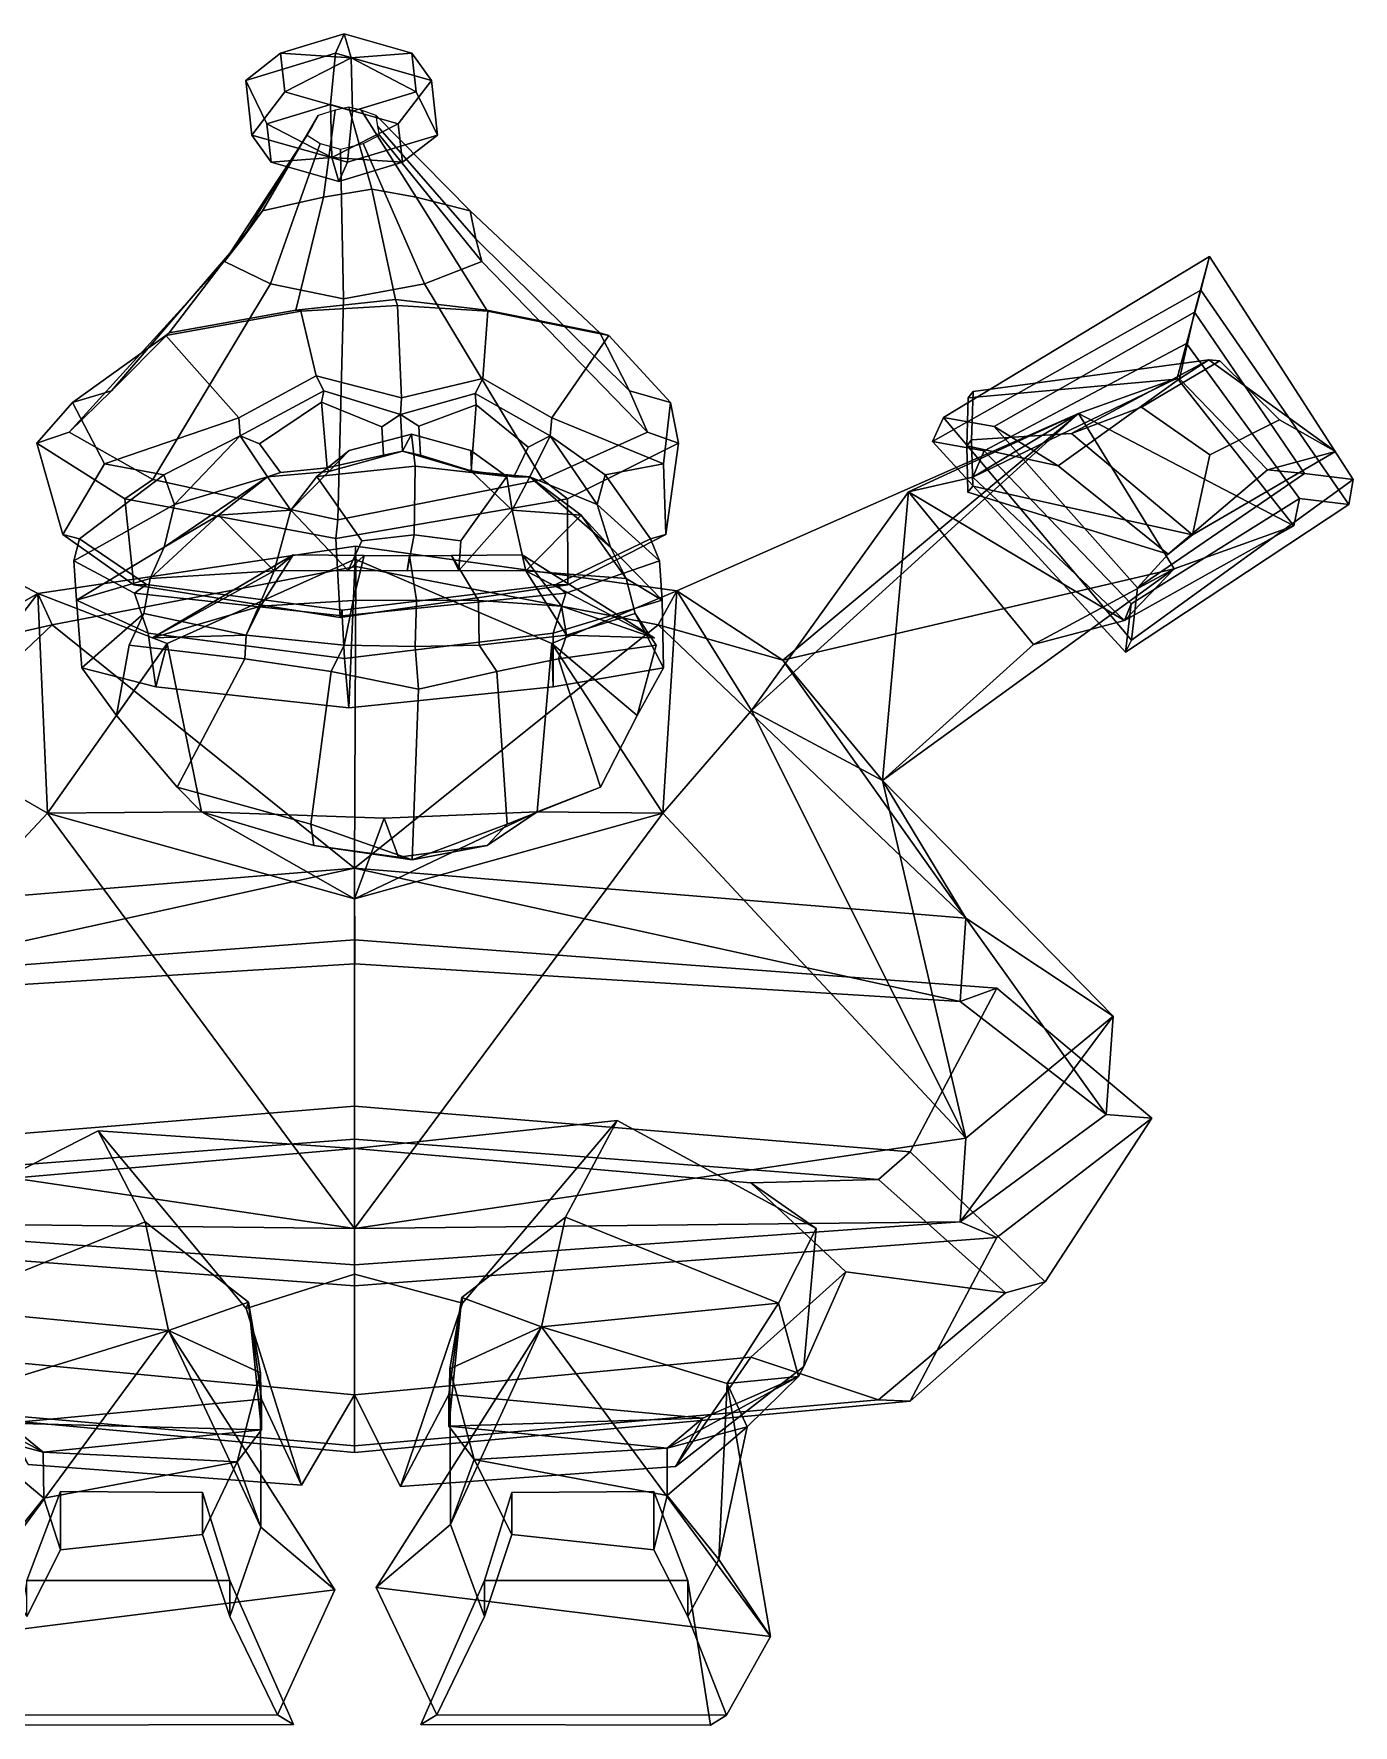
# Model space of a CAD drawing. Extents: x -231 to 229, y -153 to 240.
# Drawn here: x -77 to 229.3, y -153 to 239.6 of the extents above; entities that cross this region are included whole.
import ezdxf

# ---------------------------------------------------------------- set-up
doc = ezdxf.new("R2010")
doc.units = 0

msp = doc.modelspace()

# ---------------------------------------------------------------- linework, layer by layer
for p in [(-49.428524, 99.406799, 116.808311), (67.022888, 99.406799, 103.231438)]:
    msp.add_point(p)
for points in [[(-19.688412, 235.155823, 2.772549), (-4.944161, 239.636444, -3.232536), (-6.930615, 235.153259, -20.27075), (-27.78216, 228.816711, -11.778315)], [(-3.304512, 234.069702, 10.831074), (-4.944161, 239.636444, -3.232536), (-19.688412, 235.155823, 2.772549)], [(10.786133, 235.155823, -0.780426), (15.315344, 228.816711, -16.802982), (-6.930615, 235.153259, -20.27075), (-4.944161, 239.636444, -3.232536)], [(-3.304512, 234.069702, 10.831074), (10.786133, 235.155823, -0.780426), (-4.944161, 239.636444, -3.232536)], [(-26.387739, 216.143616, 0.18192), (-18.70241, 226.194611, 11.229679), (-19.688412, 235.155823, 2.772549), (-27.78216, 228.816711, -11.778315)], [(-22.844484, 218.765717, -24.297741), (-27.78216, 228.816711, -11.778315), (-6.930615, 235.153259, -20.27075), (-8.100235, 223.246338, -30.302826)], [(-18.70241, 226.194611, 11.229679), (-3.304512, 234.069702, 10.831074), (-19.688412, 235.155823, 2.772549)], [(-2.972156, 221.713989, 13.681759), (-3.304512, 234.069702, 10.831074), (-18.70241, 226.194611, 11.229679)], [(7.630057, 218.765717, -27.850716), (-8.100235, 223.246338, -30.302826), (-6.930615, 235.153259, -20.27075), (15.315344, 228.816711, -16.802982)], [(11.772134, 226.19458, 7.676704), (10.786133, 235.155823, -0.780426), (-3.304512, 234.069702, 10.831074)], [(-2.972156, 221.713989, 13.681759), (11.772134, 226.19458, 7.676704), (-3.304512, 234.069702, 10.831074)], [(16.709764, 216.143616, -4.842748), (15.315344, 228.816711, -16.802982), (10.786133, 235.155823, -0.780426), (11.772134, 226.19458, 7.676704)], [(-26.387739, 216.143616, 0.18192), (-27.78216, 228.816711, -11.778315), (-22.844484, 218.765717, -24.297741), (-21.858484, 209.804504, -15.840611)], [(16.709764, 216.143616, -4.842748), (8.616058, 209.804504, -19.393585), (7.630057, 218.765717, -27.850716), (15.315344, 228.816711, -16.802982)], [(-4.141778, 209.807129, 3.649667), (-2.972156, 221.713989, 13.681759), (-18.70241, 226.194611, 11.229679), (-26.387739, 216.143616, 0.18192)], [(-4.141778, 209.807129, 3.649667), (16.709764, 216.143616, -4.842748), (11.772134, 226.19458, 7.676704), (-2.972156, 221.713989, 13.681759)], [(-10.988191, 220.665131, 3.777732), (-12.315182, 218.157471, -0.303452), (-28.596327, 192.021057, 29.399946), (-23.912132, 198.547668, 43.503334)], [(-7.011425, 221.882629, 5.370686), (-10.988191, 220.665131, 3.777732), (-23.912132, 198.547668, 43.503334), (-9.736134, 201.716461, 48.963135)], [(-7.767886, 210.890625, -27.452112), (-22.844484, 218.765717, -24.297741), (-8.100235, 223.246338, -30.302826)], [(-3.855428, 222.59317, 6.202964), (-7.011425, 221.882629, 5.370686), (-9.736134, 201.716461, 48.963135), (1.519681, 203.565735, 51.80172)], [(-7.767886, 210.890625, -27.452112), (-8.100235, 223.246338, -30.302826), (7.630057, 218.765717, -27.850716)], [(-3.855428, 222.59317, 6.202964), (1.519681, 203.565735, 51.80172), (11.820588, 201.716461, 46.449875), (-0.975543, 221.882629, 4.666973)], [(-0.975543, 221.882629, 4.666973), (11.820588, 201.716461, 46.449875), (24.360346, 198.547668, 37.875324), (2.528103, 220.665131, 2.201891)], [(2.528103, 220.665131, 2.201891), (24.360346, 198.547668, 37.875324), (25.674423, 192.021027, 23.072613), (2.880628, 218.157471, -2.075105)], [(-12.315182, 218.157471, -0.303452), (-13.477027, 216.134705, -3.584849), (-32.701355, 186.756348, 18.061628), (-28.596327, 192.021057, 29.399946)], [(-13.477027, 216.134705, -3.584849), (-10.501193, 214.157349, -7.27184), (-22.029968, 181.610016, 5.26616), (-32.701355, 186.756348, 18.061628)], [(-4.141778, 209.807129, 3.649667), (-26.387739, 216.143616, 0.18192), (-21.858484, 209.804504, -15.840611), (-6.128229, 205.323914, -13.388531)], [(-21.858484, 209.804504, -15.840611), (-22.844484, 218.765717, -24.297741), (-7.767886, 210.890625, -27.452112)], [(8.616058, 209.804504, -19.393585), (-7.767886, 210.890625, -27.452112), (7.630057, 218.765717, -27.850716)], [(-4.141778, 209.807129, 3.649667), (-6.128229, 205.323914, -13.388531), (8.616058, 209.804504, -19.393585), (16.709764, 216.143616, -4.842748)], [(3.256429, 216.134705, -5.535774), (27.060986, 186.756348, 11.094038), (13.732213, 181.609985, 1.096709), (-0.487783, 214.157349, -8.439286)], [(2.880628, 218.157471, -2.075105), (25.674423, 192.021027, 23.072613), (27.060986, 186.756348, 11.094038), (3.256429, 216.134705, -5.535774)], [(-10.501193, 214.157349, -7.27184), (-5.753314, 212.825256, -10.075562), (-5.044002, 178.142975, -4.496224), (-22.029968, 181.610016, 5.26616)], [(-0.487783, 214.157349, -8.439286), (13.732213, 181.609985, 1.096709), (-5.044002, 178.142975, -4.496224), (-5.753314, 212.825256, -10.075562)], [(-6.128229, 205.323914, -13.388531), (-21.858484, 209.804504, -15.840611), (-7.767886, 210.890625, -27.452112)], [(-6.128229, 205.323914, -13.388531), (-7.767886, 210.890625, -27.452112), (8.616058, 209.804504, -19.393585)], [(-45.529133, 170.256958, 82.592957), (-16.114471, 175.455322, 92.897194), (-9.736134, 201.716461, 48.963135), (-23.912132, 198.547668, 43.503334)], [(6.966882, 177.983643, 98.250854), (1.519681, 203.565735, 51.80172), (-9.736134, 201.716461, 48.963135), (-16.114471, 175.455322, 92.897194)], [(6.966882, 177.983643, 98.250854), (28.197557, 175.455322, 87.730927), (11.820588, 201.716461, 46.449875), (1.519681, 203.565735, 51.80172)], [(54.452808, 170.256958, 70.936226), (24.360346, 198.547668, 37.875324), (11.820588, 201.716461, 46.449875), (28.197557, 175.455322, 87.730927)], [(-58.952881, 156.722595, 55.455677), (-45.529133, 170.256958, 82.592957), (-23.912132, 198.547668, 43.503334), (-28.596327, 192.021057, 29.399946)], [(61.273598, 156.722595, 41.438675), (25.674423, 192.021027, 23.072613), (24.360346, 198.547668, 37.875324), (54.452808, 170.256958, 70.936226)], [(-68.785095, 147.150604, 32.154694), (-58.952881, 156.722595, 55.455677), (-28.596327, 192.021057, 29.399946), (-32.701355, 186.756348, 18.061628)], [(65.481712, 147.150604, 16.500753), (27.060986, 186.756348, 11.094038), (25.674423, 192.021027, 23.072613), (61.273598, 156.722595, 41.438675)], [(-49.32605, 136.144104, 8.389333), (-68.785095, 147.150604, 32.154694), (-32.701355, 186.756348, 18.061628), (-22.029968, 181.610016, 5.26616)], [(41.077362, 136.144104, -2.150649), (13.732213, 181.609985, 1.096709), (27.060986, 186.756348, 11.094038), (65.481712, 147.150604, 16.500753)], [(131.637634, 144.975433, 131.222046), (134.192673, 150.548828, 163.774612), (195.9142, 187.953796, 152.96553), (193.958435, 180.093384, 121.599098)], [(134.192673, 150.548828, 163.774612), (145.94693, 148.480927, 163.524338), (192.43959, 175.034119, 155.475479), (195.9142, 187.953796, 152.96553)], [(229.279144, 136.173279, 161.326508), (195.9142, 187.953796, 152.96553), (192.43959, 175.034119, 155.475479), (217.982132, 137.590332, 161.669708)], [(229.279144, 136.173279, 161.326508), (228.277679, 130.36499, 128.733932), (193.958435, 180.093384, 121.599098), (195.9142, 187.953796, 152.96553)], [(-6.407316, 126.839111, -16.462158), (-49.32605, 136.144104, 8.389333), (-22.029968, 181.610016, 5.26616), (-5.044002, 178.142975, -4.496224)], [(-6.407316, 126.839111, -16.462158), (-5.044002, 178.142975, -4.496224), (13.732213, 181.609985, 1.096709), (41.077362, 136.144104, -2.150649)], [(7.489831, 176.528625, 102.736282), (6.966882, 177.983643, 98.250854), (-16.114471, 175.455322, 92.897194), (-15.014868, 175.22876, 98.545425)], [(7.489831, 176.528625, 102.736282), (28.426821, 175.22876, 93.480629), (28.197557, 175.455322, 87.730927), (6.966882, 177.983643, 98.250854)], [(131.637634, 144.975433, 131.222046), (193.958435, 180.093384, 121.599098), (190.561981, 167.774384, 123.996765), (143.592575, 142.832336, 130.974686)], [(228.277679, 130.36499, 128.733932), (216.804718, 131.763824, 129.089752), (190.561981, 167.774384, 123.996765), (193.958435, 180.093384, 121.599098)], [(-15.014868, 175.22876, 98.545425), (-16.114471, 175.455322, 92.897194), (-45.529133, 170.256958, 82.592957), (-46.283489, 169.617523, 88.215752)], [(-11.389532, 160.223572, 106.699211), (-15.014868, 175.22876, 98.545425), (-46.283489, 169.617523, 88.215752), (-29.335714, 150.505249, 98.204918)], [(8.402142, 155.138794, 110.561356), (7.489831, 176.528625, 102.736282), (-15.014868, 175.22876, 98.545425), (-11.389532, 160.223572, 106.699211)], [(8.402142, 155.138794, 110.561356), (27.252686, 159.62912, 102.421394), (28.426821, 175.22876, 93.480629), (7.489831, 176.528625, 102.736282)], [(27.252686, 159.62912, 102.421394), (43.26162, 150.505249, 89.740929), (56.480457, 169.617523, 76.234673), (28.426821, 175.22876, 93.480629)], [(28.426821, 175.22876, 93.480629), (56.480457, 169.617523, 76.234673), (54.452808, 170.256958, 70.936226), (28.197557, 175.455322, 87.730927)], [(160.770432, 139.307678, 154.09375), (189.000107, 159.501404, 147.982651), (192.43959, 175.034119, 155.475479), (145.94693, 148.480927, 163.524338)], [(209.405746, 138.390137, 149.860077), (217.982132, 137.590332, 161.669708), (192.43959, 175.034119, 155.475479), (189.000107, 159.501404, 147.982651)], [(-46.283489, 169.617523, 88.215752), (-45.529133, 170.256958, 82.592957), (-58.952881, 156.722595, 55.455677), (-67.980171, 154.048035, 58.806473)], [(-29.335714, 150.505249, 98.204918), (-46.283489, 169.617523, 88.215752), (-67.980171, 154.048035, 58.806473), (-60.587307, 139.788635, 82.822227)], [(43.26162, 150.505249, 89.740929), (69.159851, 139.788635, 67.695221), (70.829613, 154.048035, 42.622875), (56.480457, 169.617523, 76.234673)], [(56.480457, 169.617523, 76.234673), (70.829613, 154.048035, 42.622875), (61.273598, 156.722595, 41.438675), (54.452808, 170.256958, 70.936226)], [(188.464142, 159.662903, 88.82505), (141.024933, 136.672028, 95.476593), (143.592575, 142.832336, 130.974686), (190.561981, 167.774384, 123.996765)], [(216.804718, 131.763824, 129.089752), (215.520645, 125.409454, 93.558617), (188.464142, 159.662903, 88.82505), (190.561981, 167.774384, 123.996765)], [(-102.428902, 75.208588, 37.704338), (-76.046112, 109.678955, -15.342808), (-175.346283, 162.483856, 13.810608)], [(-99.350685, 96.368011, -45.021172), (-175.346283, 162.483856, 13.810608), (-76.046112, 109.678955, -15.342808)], [(141.110535, 156.562134, 201.915283), (195.790054, 163.92218, 180.316528), (189.000107, 159.501404, 147.982651), (139.929932, 155.149414, 189.106216)], [(140.67662, 145.401123, 204.044373), (163.868317, 146.859131, 201.353485), (195.790054, 163.92218, 180.316528), (141.110535, 156.562134, 201.915283)], [(180.150162, 152.932587, 253.305206), (198.318558, 163.725403, 249.340851), (195.790054, 163.92218, 180.316528), (163.868317, 146.859131, 201.353485)], [(196.003586, 141.899536, 254.366165), (212.218506, 150.036682, 239.595825), (198.318558, 163.725403, 249.340851), (180.150162, 152.932587, 253.305206)], [(225.210236, 142.647339, 181.456528), (209.405746, 138.390137, 149.860077), (189.000107, 159.501404, 147.982651), (195.790054, 163.92218, 180.316528)], [(212.218506, 150.036682, 239.595825), (225.210236, 142.647339, 181.456528), (195.790054, 163.92218, 180.316528), (198.318558, 163.725403, 249.340851)], [(-11.389532, 160.223572, 106.699211), (-29.335714, 150.505249, 98.204918), (-29.088182, 146.292542, 97.478806), (-9.667178, 156.752869, 106.202492)], [(8.402142, 155.138794, 110.561356), (-11.389532, 160.223572, 106.699211), (-9.667178, 156.752869, 106.202492), (8.147207, 151.233704, 108.374741)], [(8.402142, 155.138794, 110.561356), (8.147207, 151.233704, 108.374741), (25.459324, 156.149963, 102.30909), (27.252686, 159.62912, 102.421394)], [(27.252686, 159.62912, 102.421394), (25.459324, 156.149963, 102.30909), (42.85368, 146.292542, 89.091225), (43.26162, 150.505249, 89.740929)], [(139.618271, 143.984009, 191.206085), (139.929932, 155.149414, 189.106216), (189.000107, 159.501404, 147.982651), (160.770432, 139.307678, 154.09375)], [(141.024933, 136.672028, 95.476593), (188.464142, 159.662903, 88.82505), (165.518784, 151.470825, 41.824024)], [(215.520645, 125.409454, 93.558617), (165.518784, 151.470825, 41.824024), (188.464142, 159.662903, 88.82505)], [(-67.980171, 154.048035, 58.806473), (-58.952881, 156.722595, 55.455677), (-68.785095, 147.150604, 32.154694), (-76.243217, 144.606506, 31.98591)], [(-60.587307, 139.788635, 82.822227), (-67.980171, 154.048035, 58.806473), (-76.243217, 144.606506, 31.98591), (-70.252144, 123.434113, 44.442871)], [(-10.21076, 154.107422, 104.059715), (-9.667178, 156.752869, 106.202492), (-29.088182, 146.292542, 97.478806), (-24.563042, 144.454163, 97.153839)], [(-8.888099, 138.87027, 106.650078), (-10.21076, 154.107422, 104.059715), (-24.563042, 144.454163, 97.153839), (-19.724131, 137.815826, 102.184685)], [(-10.21076, 154.107422, 104.059715), (3.826003, 148.39444, 106.20797), (8.147207, 151.233704, 108.374741), (-9.667178, 156.752869, 106.202492)], [(3.826003, 148.39444, 106.20797), (-10.21076, 154.107422, 104.059715), (-8.888099, 138.87027, 106.650078), (4.184937, 141.853546, 109.286621)], [(25.744234, 153.517212, 99.818916), (25.459324, 156.149963, 102.30909), (8.147207, 151.233704, 108.374741), (12.380493, 148.545959, 105.376564)], [(12.380493, 148.545959, 105.376564), (12.774835, 141.78302, 108.758904), (24.52968, 138.194214, 102.221306), (25.744234, 153.517212, 99.818916)], [(24.52968, 138.194214, 102.221306), (34.427055, 136.774231, 94.033043), (37.794094, 143.680969, 87.149643), (25.744234, 153.517212, 99.818916)], [(25.744234, 153.517212, 99.818916), (37.794094, 143.680969, 87.149643), (42.85368, 146.292542, 89.091225), (25.459324, 156.149963, 102.30909)], [(70.829613, 154.048035, 42.622875), (72.700981, 144.606506, 14.620758), (65.481712, 147.150604, 16.500753), (61.273598, 156.722595, 41.438675)], [(69.159851, 139.788635, 67.695221), (69.736305, 123.434113, 28.121851), (72.700981, 144.606506, 14.620758), (70.829613, 154.048035, 42.622875)], [(140.67662, 145.401123, 204.044373), (141.110535, 156.562134, 201.915283), (139.929932, 155.149414, 189.106216), (139.618271, 143.984009, 191.206085)], [(-46.809757, 137.235413, 82.575195), (-29.088182, 146.292542, 97.478806), (-29.335714, 150.505249, 98.204918), (-60.587307, 139.788635, 82.822227)], [(4.184937, 141.853546, 109.286621), (8.604127, 142.772339, 112.293831), (8.147207, 151.233704, 108.374741), (3.826003, 148.39444, 106.20797)], [(12.774835, 141.78302, 108.758904), (12.380493, 148.545959, 105.376564), (8.147207, 151.233704, 108.374741), (8.604127, 142.772339, 112.293831)], [(55.694992, 137.235413, 70.624344), (69.159851, 139.788635, 67.695221), (43.26162, 150.505249, 89.740929), (42.85368, 146.292542, 89.091225)], [(89.591263, 82.545288, 37.594078), (165.518784, 151.470825, 41.824024), (72.323814, 110.330841, -17.879206)], [(96.921608, 94.187134, -42.939022), (72.323814, 110.330841, -17.879206), (165.518784, 151.470825, 41.824024)], [(89.591263, 82.545288, 37.594078), (126.077805, 133.27655, 70.847404), (165.518784, 151.470825, 41.824024)], [(96.921608, 94.187134, -42.939022), (165.518784, 151.470825, 41.824024), (187.702179, 115.466522, 33.540203)], [(141.024933, 136.672028, 95.476593), (165.518784, 151.470825, 41.824024), (126.077805, 133.27655, 70.847404)], [(176.458267, 96.047241, 137.656601), (177.802628, 98.848465, 171.686005), (134.192673, 150.548828, 163.774612), (131.637634, 144.975433, 131.222046)], [(177.802628, 98.848465, 171.686005), (179.243408, 111.042328, 169.414459), (145.94693, 148.480927, 163.524338), (134.192673, 150.548828, 163.774612)], [(196.003586, 141.899536, 254.366165), (180.150162, 152.932587, 253.305206), (163.868317, 146.859131, 201.353485), (191.982422, 123.285126, 188.063004)], [(215.520645, 125.409454, 93.558617), (187.702179, 115.466522, 33.540203), (165.518784, 151.470825, 41.824024)], [(196.003586, 141.899536, 254.366165), (191.982422, 123.285126, 188.063004), (225.210236, 142.647339, 181.456528), (212.218506, 150.036682, 239.595825)], [(-76.243217, 144.606506, 31.98591), (-68.785095, 147.150604, 32.154694), (-49.32605, 136.144104, 8.389333), (-55.851524, 131.683868, 6.235796)], [(-44.294559, 130.346619, 84.94574), (-29.088182, 146.292542, 97.478806), (-46.809757, 137.235413, 82.575195)], [(-22.725378, 136.781586, 104.062431), (-29.088182, 146.292542, 97.478806), (-44.294559, 130.346619, 84.94574)], [(-19.724131, 137.815826, 102.184685), (-24.563042, 144.454163, 97.153839), (-29.088182, 146.292542, 97.478806), (-22.725378, 136.781586, 104.062431)], [(11.563348, 139.261292, 135.160522), (10.720805, 146.69281, 127.933876), (-3.753839, 142.907684, 126.653503), (-11.289459, 136.902802, 130.900223)], [(10.720805, 146.69281, 127.933876), (8.604127, 142.772339, 112.293831), (-8.51742, 137.988129, 109.509285), (-3.753839, 142.907684, 126.653503)], [(10.720805, 146.69281, 127.933876), (24.512672, 142.907684, 123.357956), (24.625872, 137.988129, 105.645164), (8.604127, 142.772339, 112.293831)], [(11.563348, 139.261292, 135.160522), (32.823135, 136.902802, 125.757217), (24.512672, 142.907684, 123.357956), (10.720805, 146.69281, 127.933876)], [(34.427055, 136.774231, 94.033043), (38.176094, 136.781586, 96.962036), (42.85368, 146.292542, 89.091225), (37.794094, 143.680969, 87.149643)], [(38.176094, 136.781586, 96.962036), (53.792591, 130.346619, 73.509918), (42.85368, 146.292542, 89.091225)], [(72.700981, 144.606506, 14.620758), (46.9324, 131.683838, -5.747608), (41.077362, 136.144104, -2.150649), (65.481712, 147.150604, 16.500753)], [(53.792591, 130.346619, 73.509918), (55.694992, 137.235413, 70.624344), (42.85368, 146.292542, 89.091225)], [(141.022598, 134.614929, 206.088638), (140.67662, 145.401123, 204.044373), (139.618271, 143.984009, 191.206085), (139.849777, 133.197632, 193.239334)], [(141.022598, 134.614929, 206.088638), (191.982422, 123.285126, 188.063004), (163.868317, 146.859131, 201.353485), (140.67662, 145.401123, 204.044373)], [(186.309799, 118.829346, 155.531006), (160.770432, 139.307678, 154.09375), (145.94693, 148.480927, 163.524338), (179.243408, 111.042328, 169.414459)], [(-70.252144, 123.434113, 44.442871), (-76.243217, 144.606506, 31.98591), (-55.851524, 131.683868, 6.235796), (-53.780258, 111.694336, 15.286275)], [(-11.289459, 136.902802, 130.900223), (-3.753839, 142.907684, 126.653503), (-8.51742, 137.988129, 109.509285), (-17.328598, 129.029297, 113.342148)], [(-8.888099, 138.87027, 106.650078), (-8.51742, 137.988129, 109.509285), (8.604127, 142.772339, 112.293831), (4.184937, 141.853546, 109.286621)], [(24.52968, 138.194214, 102.221306), (12.774835, 141.78302, 108.758904), (8.604127, 142.772339, 112.293831), (24.625872, 137.988129, 105.645164)], [(32.823135, 136.902802, 125.757217), (34.082474, 129.029297, 107.348221), (24.625872, 137.988129, 105.645164), (24.512672, 142.907684, 123.357956)], [(69.736305, 123.434113, 28.121851), (46.998749, 111.694336, 3.53662), (46.9324, 131.683838, -5.747608), (72.700981, 144.606506, 14.620758)], [(176.458267, 96.047241, 137.656601), (131.637634, 144.975433, 131.222046), (143.592575, 142.832336, 130.974686), (177.777817, 107.338837, 135.553909)], [(139.849777, 133.197632, 193.239334), (139.618271, 143.984009, 191.206085), (160.770432, 139.307678, 154.09375), (186.309799, 118.829346, 155.531006)], [(141.024933, 136.672028, 95.476593), (176.22171, 103.406555, 99.601128), (177.777817, 107.338837, 135.553909), (143.592575, 142.832336, 130.974686)], [(191.982422, 123.285126, 188.063004), (186.309799, 118.829346, 155.531006), (209.405746, 138.390137, 149.860077), (225.210236, 142.647339, 181.456528)], [(-60.587307, 139.788635, 82.822227), (-70.252144, 123.434113, 44.442871), (-66.367104, 122.405212, 45.58939), (-46.809757, 137.235413, 82.575195)], [(-8.888099, 138.87027, 106.650078), (-19.724131, 137.815826, 102.184685), (-22.725378, 136.781586, 104.062431), (-8.51742, 137.988129, 109.509285)], [(-17.328598, 129.029297, 113.342148), (-8.51742, 137.988129, 109.509285), (-22.725378, 136.781586, 104.062431)], [(11.324843, 123.348907, 133.114838), (11.563348, 139.261292, 135.160522), (-11.289459, 136.902802, 130.900223), (-0.844032, 121.937439, 128.755997)], [(11.324843, 123.348907, 133.114838), (22.164585, 121.937439, 126.073456), (32.823135, 136.902802, 125.757217), (11.563348, 139.261292, 135.160522)], [(24.52968, 138.194214, 102.221306), (24.625872, 137.988129, 105.645164), (38.176094, 136.781586, 96.962036), (34.427055, 136.774231, 94.033043)], [(34.082474, 129.029297, 107.348221), (38.176094, 136.781586, 96.962036), (24.625872, 137.988129, 105.645164)], [(69.159851, 139.788635, 67.695221), (55.694992, 137.235413, 70.624344), (66.219223, 122.405212, 30.131374), (69.736305, 123.434113, 28.121851)], [(177.802628, 98.848465, 171.686005), (229.279144, 136.173279, 161.326508), (217.982132, 137.590332, 161.669708), (179.243408, 111.042328, 169.414459)], [(186.309799, 118.829346, 155.531006), (179.243408, 111.042328, 169.414459), (217.982132, 137.590332, 161.669708), (209.405746, 138.390137, 149.860077)], [(-46.809757, 137.235413, 82.575195), (-66.367104, 122.405212, 45.58939), (-67.704338, 117.26297, 48.763588), (-44.294559, 130.346619, 84.94574)], [(-55.851524, 131.683868, 6.235796), (-49.32605, 136.144104, 8.389333), (-6.407316, 126.839111, -16.462158), (-6.850919, 122.484741, -20.267023)], [(-46.682339, 120.479004, 88.233536), (-22.725378, 136.781586, 104.062431), (-44.294559, 130.346619, 84.94574)], [(-34.083988, 127.868744, 112.053932), (-22.725378, 136.781586, 104.062431), (-46.682339, 120.479004, 88.233536)], [(-34.083988, 127.868744, 112.053932), (-17.328598, 129.029297, 113.342148), (-22.725378, 136.781586, 104.062431)], [(-0.844032, 121.937439, 128.755997), (-11.289459, 136.902802, 130.900223), (-17.328598, 129.029297, 113.342148), (-3.974608, 115.015839, 116.018478)], [(46.9324, 131.683838, -5.747608), (-6.850919, 122.484741, -20.267023), (-6.407316, 126.839111, -16.462158), (41.077362, 136.144104, -2.150649)], [(22.164585, 121.937439, 126.073456), (21.702337, 115.015839, 113.024841), (34.082474, 129.029297, 107.348221), (32.823135, 136.902802, 125.757217)], [(50.092113, 127.868744, 102.239983), (38.176094, 136.781586, 96.962036), (34.082474, 129.029297, 107.348221)], [(50.092113, 127.868744, 102.239983), (56.872692, 120.479004, 76.160233), (38.176094, 136.781586, 96.962036)], [(56.872692, 120.479004, 76.160233), (53.792591, 130.346619, 73.509918), (38.176094, 136.781586, 96.962036)], [(55.694992, 137.235413, 70.624344), (53.792591, 130.346619, 73.509918), (68.250809, 117.26297, 32.912804), (66.219223, 122.405212, 30.131374)], [(176.22171, 103.406555, 99.601128), (141.024933, 136.672028, 95.476593), (126.077805, 133.27655, 70.847404)], [(141.022598, 134.614929, 206.088638), (139.849777, 133.197632, 193.239334), (186.309799, 118.829346, 155.531006), (191.982422, 123.285126, 188.063004)], [(176.458267, 96.047241, 137.656601), (228.277679, 130.36499, 128.733932), (229.279144, 136.173279, 161.326508), (177.802628, 98.848465, 171.686005)], [(-44.294559, 130.346619, 84.94574), (-67.704338, 117.26297, 48.763588), (-67.090324, 108.127258, 54.242165), (-46.682339, 120.479004, 88.233536)], [(-53.780258, 111.694336, 15.286275), (-55.851524, 131.683868, 6.235796), (-6.850919, 122.484741, -20.267023), (-5.816625, 104.133514, -11.395679)], [(46.998749, 111.694336, 3.53662), (-5.816625, 104.133514, -11.395679), (-6.850919, 122.484741, -20.267023), (46.9324, 131.683838, -5.747608)], [(53.792591, 130.346619, 73.509918), (56.872692, 120.479004, 76.160233), (68.913612, 108.127258, 38.385693), (68.250809, 117.26297, 32.912804)], [(120.028984, 66.296509, 3.911462), (126.077805, 133.27655, 70.847404), (89.591263, 82.545288, 37.594078)], [(155.046295, 97.825287, 58.018768), (126.077805, 133.27655, 70.847404), (120.028984, 66.296509, 3.911462)], [(176.22171, 103.406555, 99.601128), (126.077805, 133.27655, 70.847404), (155.046295, 97.825287, 58.018768)], [(176.22171, 103.406555, 99.601128), (215.520645, 125.409454, 93.558617), (216.804718, 131.763824, 129.089752), (177.777817, 107.338837, 135.553909)], [(176.458267, 96.047241, 137.656601), (177.777817, 107.338837, 135.553909), (216.804718, 131.763824, 129.089752), (228.277679, 130.36499, 128.733932)], [(-49.919159, 113.151031, 90.315964), (-34.083988, 127.868744, 112.053932), (-46.682339, 120.479004, 88.233536)], [(-21.158648, 114.94519, 111.008636), (-34.083988, 127.868744, 112.053932), (-49.919159, 113.151031, 90.315964)], [(-21.158648, 114.94519, 111.008636), (-17.328598, 129.029297, 113.342148), (-34.083988, 127.868744, 112.053932)], [(-3.974608, 115.015839, 116.018478), (-17.328598, 129.029297, 113.342148), (-21.158648, 114.94519, 111.008636)], [(21.702337, 115.015839, 113.024841), (37.272972, 114.94516, 104.19619), (34.082474, 129.029297, 107.348221)], [(37.272972, 114.94516, 104.19619), (50.092113, 127.868744, 102.239983), (34.082474, 129.029297, 107.348221)], [(37.272972, 114.94516, 104.19619), (60.501759, 113.151001, 77.442169), (50.092113, 127.868744, 102.239983)], [(60.501759, 113.151001, 77.442169), (56.872692, 120.479004, 76.160233), (50.092113, 127.868744, 102.239983)], [(-70.252144, 123.434113, 44.442871), (-53.780258, 111.694336, 15.286275), (-50.786114, 111.804718, 15.794191), (-66.367104, 122.405212, 45.58939)], [(-67.704338, 117.26297, 48.763588), (-66.367104, 122.405212, 45.58939), (-50.786114, 111.804718, 15.794191), (-53.614796, 109.754761, 14.040627)], [(11.324843, 123.348907, 133.114838), (-0.844032, 121.937439, 128.755997), (-3.974608, 115.015839, 116.018478), (9.677253, 114.96698, 121.498238)], [(11.324843, 123.348907, 133.114838), (9.677253, 114.96698, 121.498238), (21.702337, 115.015839, 113.024841), (22.164585, 121.937439, 126.073456)], [(69.736305, 123.434113, 28.121851), (66.219223, 122.405212, 30.131374), (44.201759, 111.804718, 4.719715), (46.998749, 111.694336, 3.53662)], [(68.250809, 117.26297, 32.912804), (46.551159, 109.754761, 2.362446), (44.201759, 111.804718, 4.719715), (66.219223, 122.405212, 30.131374)], [(176.22171, 103.406555, 99.601128), (187.702179, 115.466522, 33.540203), (215.520645, 125.409454, 93.558617)], [(-2.280666, 120.695709, -18.103449), (-2.25247, 116.001343, -67.969955), (-72.671173, 102.395554, -62.750111), (-76.046112, 109.678955, -15.342808)], [(-2.280666, 120.695709, -18.103449), (-76.046112, 109.678955, -15.342808), (-45.992752, 98.076141, 25.835058), (-2.359923, 117.683807, -0.315538)], [(-46.682339, 120.479004, 88.233536), (-67.090324, 108.127258, 54.242165), (-49.919159, 113.151031, 90.315964)], [(-24.329018, 106.754944, 133.566498), (-16.72967, 118.705017, 125.964256), (-49.428524, 99.406799, 116.808311)], [(-16.72967, 118.705017, 125.964256), (-21.158648, 114.94519, 111.008636), (-49.428524, 99.406799, 116.808311)], [(-0.251832, 118.548828, 124.2332), (-16.72967, 118.705017, 125.964256), (-24.329018, 106.754944, 133.566498), (-2.797719, 108.09967, 140.952667)], [(-16.72967, 118.705017, 125.964256), (-0.251832, 118.548828, 124.2332), (-3.974608, 115.015839, 116.018478), (-21.158648, 114.94519, 111.008636)], [(10.2397, 118.436401, 126.322456), (9.677253, 114.96698, 121.498238), (-3.974608, 115.015839, 116.018478), (-0.251832, 118.548828, 124.2332)], [(-2.797719, 108.09967, 140.952667), (11.838344, 108.1828, 140.034332), (10.2397, 118.436401, 126.322456), (-0.251832, 118.548828, 124.2332)], [(-2.359923, 117.683807, -0.315538), (43.253017, 98.076141, 22.198498), (72.323814, 110.330841, -17.879206), (-2.280666, 120.695709, -18.103449)], [(-2.280666, 120.695709, -18.103449), (72.323814, 110.330841, -17.879206), (67.948349, 102.395569, -62.750107), (-2.25247, 116.001343, -67.969955)], [(10.2397, 118.436401, 126.322456), (19.969206, 118.548828, 121.875664), (21.702337, 115.015839, 113.024841), (9.677253, 114.96698, 121.498238)], [(26.293112, 108.09967, 137.561005), (19.969206, 118.548828, 121.875664), (10.2397, 118.436401, 126.322456), (11.838344, 108.1828, 140.034332)], [(19.969206, 118.548828, 121.875664), (26.293112, 108.09967, 137.561005), (45.547733, 106.754913, 125.419678), (36.403316, 118.705017, 119.769569)], [(36.403316, 118.705017, 119.769569), (37.272972, 114.94516, 104.19619), (21.702337, 115.015839, 113.024841), (19.969206, 118.548828, 121.875664)], [(45.547733, 106.754913, 125.419678), (67.022888, 99.406799, 103.231438), (36.403316, 118.705017, 119.769569)], [(36.403316, 118.705017, 119.769569), (67.022888, 99.406799, 103.231438), (37.272972, 114.94516, 104.19619)], [(56.872692, 120.479004, 76.160233), (60.501759, 113.151001, 77.442169), (68.913612, 108.127258, 38.385693)], [(-2.534456, 45.91954, -114.816833), (-72.671173, 102.395554, -62.750111), (-2.25247, 116.001343, -67.969955)], [(-67.090324, 108.127258, 54.242165), (-67.704338, 117.26297, 48.763588), (-53.614796, 109.754761, 14.040627), (-50.400124, 100.478577, 14.89576)], [(-51.390316, 105.022552, 93.327927), (-27.697035, 100.015259, 124.117195), (-21.158648, 114.94519, 111.008636), (-49.919159, 113.151031, 90.315964)], [(-49.428524, 99.406799, 116.808311), (-21.158648, 114.94519, 111.008636), (-27.697035, 100.015259, 124.117195)], [(-45.992752, 98.076141, 25.835058), (-48.649624, 88.003021, 22.1938), (-3.801369, 83.127243, 5.889521), (-2.359923, 117.683807, -0.315538)], [(43.253017, 98.076141, 22.198498), (-2.359923, 117.683807, -0.315538), (-3.801369, 83.127243, 5.889521), (43.594791, 88.003021, 11.439178)], [(-2.534456, 45.91954, -114.816833), (-2.25247, 116.001343, -67.969955), (67.948349, 102.395569, -62.750107)], [(62.626358, 105.022552, 80.034912), (60.501759, 113.151001, 77.442169), (37.272972, 114.94516, 104.19619), (46.651608, 100.015259, 115.449013)], [(67.022888, 99.406799, 103.231438), (46.651608, 100.015259, 115.449013), (37.272972, 114.94516, 104.19619)], [(68.913612, 108.127258, 38.385693), (43.619431, 100.478577, 3.934178), (46.551159, 109.754761, 2.362446), (68.250809, 117.26297, 32.912804)], [(120.028984, 66.296509, 3.911462), (96.921608, 94.187134, -42.939022), (187.702179, 115.466522, 33.540203)], [(155.046295, 97.825287, 58.018768), (120.028984, 66.296509, 3.911462), (187.702179, 115.466522, 33.540203)], [(176.22171, 103.406555, 99.601128), (155.046295, 97.825287, 58.018768), (187.702179, 115.466522, 33.540203)], [(-51.390316, 105.022552, 93.327927), (-49.919159, 113.151031, 90.315964), (-67.090324, 108.127258, 54.242165), (-65.831879, 92.445679, 60.788582)], [(-53.780258, 111.694336, 15.286275), (-5.816625, 104.133514, -11.395679), (-5.424685, 105.848541, -8.033951), (-50.786114, 111.804718, 15.794191)], [(-53.614796, 109.754761, 14.040627), (-50.786114, 111.804718, 15.794191), (-5.424685, 105.848541, -8.033951), (-5.403746, 104.50354, -7.854352)], [(46.998749, 111.694336, 3.53662), (44.201759, 111.804718, 4.719715), (-5.424685, 105.848541, -8.033951), (-5.816625, 104.133514, -11.395679)], [(46.551159, 109.754761, 2.362446), (-5.403746, 104.50354, -7.854352), (-5.424685, 105.848541, -8.033951), (44.201759, 111.804718, 4.719715)], [(72.323814, 110.330841, -17.879206), (43.253017, 98.076141, 22.198498), (69.015266, 58.737946, 49.313656)], [(62.626358, 105.022552, 80.034912), (69.194923, 92.445679, 45.046036), (68.913612, 108.127258, 38.385693), (60.501759, 113.151001, 77.442169)], [(96.921608, 94.187134, -42.939022), (67.948349, 102.395569, -62.750107), (72.323814, 110.330841, -17.879206)], [(89.591263, 82.545288, 37.594078), (72.323814, 110.330841, -17.879206), (69.015266, 58.737946, 49.313656)], [(-102.428902, 75.208588, 37.704338), (-73.812248, 58.73793, 49.313652), (-76.046112, 109.678955, -15.342808)], [(-99.350685, 96.368011, -45.021172), (-76.046112, 109.678955, -15.342808), (-72.671173, 102.395554, -62.750111)], [(-76.046112, 109.678955, -15.342808), (-73.812248, 58.73793, 49.313652), (-45.992752, 98.076141, 25.835058)], [(-65.831879, 92.445679, 60.788582), (-67.090324, 108.127258, 54.242165), (-50.400124, 100.478577, 14.89576), (-48.649624, 88.003021, 22.1938)], [(-50.400124, 100.478577, 14.89576), (-53.614796, 109.754761, 14.040627), (-5.403746, 104.50354, -7.854352), (-4.835773, 94.608643, -2.982766)], [(-27.697035, 100.015259, 124.117195), (-24.329018, 106.754944, 133.566498), (-49.428524, 99.406799, 116.808311)], [(-2.797719, 108.09967, 140.952667), (-24.329018, 106.754944, 133.566498), (-27.697035, 100.015259, 124.117195), (-4.891288, 97.718292, 132.74559)], [(43.619431, 100.478577, 3.934178), (-4.835773, 94.608643, -2.982766), (-5.403746, 104.50354, -7.854352), (46.551159, 109.754761, 2.362446)], [(11.838344, 108.1828, 140.034332), (-2.797719, 108.09967, 140.952667), (-4.891288, 97.718292, 132.74559), (11.538295, 97.380585, 137.460754)], [(11.838344, 108.1828, 140.034332), (11.538295, 97.380585, 137.460754), (26.442495, 97.718292, 129.092438), (26.293112, 108.09967, 137.561005)], [(26.293112, 108.09967, 137.561005), (26.442495, 97.718292, 129.092438), (46.651608, 100.015259, 115.449013), (45.547733, 106.754913, 125.419678)], [(69.194923, 92.445679, 45.046036), (43.594791, 88.003021, 11.439178), (43.619431, 100.478577, 3.934178), (68.913612, 108.127258, 38.385693)], [(46.651608, 100.015259, 115.449013), (67.022888, 99.406799, 103.231438), (45.547733, 106.754913, 125.419678)], [(-144.405838, 34.300293, -74.707817), (-72.671173, 102.395554, -62.750111), (-2.534456, 45.91954, -114.816833)], [(-144.405838, 34.300293, -74.707817), (-99.350685, 96.368011, -45.021172), (-72.671173, 102.395554, -62.750111)], [(-57.772575, 81.414124, 68.312584), (-54.851353, 97.679047, 99.883919), (-51.390316, 105.022552, 93.327927), (-65.831879, 92.445679, 60.788582)], [(-51.390316, 105.022552, 93.327927), (-54.851353, 97.679047, 99.883919), (-27.962358, 94.495941, 115.191467), (-27.697035, 100.015259, 124.117195)], [(139.336945, 34.300308, -74.707809), (-2.534456, 45.91954, -114.816833), (67.948349, 102.395569, -62.750107)], [(62.626358, 105.022552, 80.034912), (46.651608, 100.015259, 115.449013), (44.856457, 94.495941, 106.701637), (67.502777, 97.679047, 85.618858)], [(63.082664, 81.414108, 54.222275), (69.194923, 92.445679, 45.046036), (62.626358, 105.022552, 80.034912), (67.502777, 97.679047, 85.618858)], [(139.336945, 34.300308, -74.707809), (67.948349, 102.395569, -62.750107), (96.921608, 94.187134, -42.939022)], [(-48.649624, 88.003021, 22.1938), (-50.400124, 100.478577, 14.89576), (-4.835773, 94.608643, -2.982766), (-3.801369, 83.127243, 5.889521)], [(-7.944868, 91.566498, 137.531006), (-4.891288, 97.718292, 132.74559), (-27.697035, 100.015259, 124.117195), (-27.962358, 94.495941, 115.191467)], [(43.594791, 88.003021, 11.439178), (-3.801369, 83.127243, 5.889521), (-4.835773, 94.608643, -2.982766), (43.619431, 100.478577, 3.934178)], [(30.515055, 91.566498, 133.047028), (44.856457, 94.495941, 106.701637), (46.651608, 100.015259, 115.449013), (26.442495, 97.718292, 129.092438)], [(-73.812248, 58.73793, 49.313652), (-38.018364, 59.030701, 62.002419), (-45.992752, 98.076141, 25.835058)], [(-57.772575, 81.414124, 68.312584), (-65.831879, 92.445679, 60.788582), (-48.649624, 88.003021, 22.1938), (-45.992752, 98.076141, 25.835058)], [(-43.674694, 64.710052, 91.132622), (-57.772575, 81.414124, 68.312584), (-45.992752, 98.076141, 25.835058), (-38.018364, 59.030701, 62.002419)], [(-27.962358, 94.495941, 115.191467), (-54.851353, 97.679047, 99.883919), (-57.772575, 81.414124, 68.312584), (-43.674694, 64.710052, 91.132622)], [(-12.656384, 56.167892, 128.12355), (-7.944868, 91.566498, 137.531006), (-27.962358, 94.495941, 115.191467), (-43.674694, 64.710052, 91.132622)], [(12.308857, 87.506775, 144.070023), (11.538295, 97.380585, 137.460754), (-4.891288, 97.718292, 132.74559), (-7.944868, 91.566498, 137.531006)], [(12.308857, 87.506775, 144.070023), (30.515055, 91.566498, 133.047028), (26.442495, 97.718292, 129.092438), (11.538295, 97.380585, 137.460754)], [(32.93602, 56.167892, 122.808006), (54.61264, 64.710052, 79.67347), (44.856457, 94.495941, 106.701637), (30.515055, 91.566498, 133.047028)], [(54.61264, 64.710052, 79.67347), (39.845924, 59.030701, 57.859783), (43.253017, 98.076141, 22.198498), (63.082664, 81.414108, 54.222275)], [(69.015266, 58.737946, 49.313656), (43.253017, 98.076141, 22.198498), (39.845924, 59.030701, 57.859783)], [(63.082664, 81.414108, 54.222275), (43.253017, 98.076141, 22.198498), (43.594791, 88.003021, 11.439178), (69.194923, 92.445679, 45.046036)], [(44.856457, 94.495941, 106.701637), (54.61264, 64.710052, 79.67347), (63.082664, 81.414108, 54.222275), (67.502777, 97.679047, 85.618858)], [(10.89149, 47.905609, 131.91301), (12.308857, 87.506775, 144.070023), (-7.944868, 91.566498, 137.531006), (-12.656384, 56.167892, 128.12355)], [(10.89149, 47.905609, 131.91301), (32.93602, 56.167892, 122.808006), (30.515055, 91.566498, 133.047028), (12.308857, 87.506775, 144.070023)], [(139.336945, 34.300308, -74.707809), (96.921608, 94.187134, -42.939022), (120.028984, 66.296509, 3.911462)], [(139.336945, -16.781815, 104.84346), (89.591263, 82.545288, 37.594078), (69.015266, 58.737946, 49.313656)], [(139.336945, -16.781815, 104.84346), (120.028984, 66.296509, 3.911462), (89.591263, 82.545288, 37.594078)], [(-144.405838, -16.78183, 104.843452), (-73.812248, 58.73793, 49.313652), (-102.428902, 75.208588, 37.704338)], [(-12.656384, 56.167892, 128.12355), (-43.674694, 64.710052, 91.132622), (-38.018364, 59.030701, 62.002419), (-11.944324, 51.205322, 110.684937)], [(32.93602, 56.167892, 122.808006), (28.231314, 51.205322, 106.000923), (39.845924, 59.030701, 57.859783), (54.61264, 64.710052, 79.67347)], [(139.336945, -16.781815, 104.84346), (173.536148, 11.611862, 5.041), (120.028984, 66.296509, 3.911462)], [(173.536148, 11.611862, 5.041), (139.336945, 34.300308, -74.707809), (120.028984, 66.296509, 3.911462)], [(-2.534445, 38.850555, 56.672039), (-38.018364, 59.030701, 62.002419), (-73.812248, 58.73793, 49.313652)], [(-11.944324, 51.205322, 110.684937), (-38.018364, 59.030701, 62.002419), (4.350608, 57.55368, 75.810623), (7.655065, 48.500427, 104.15358)], [(4.350608, 57.55368, 75.810623), (-38.018364, 59.030701, 62.002419), (-2.534445, 38.850555, 56.672039)], [(4.350608, 57.55368, 75.810623), (-2.534445, 38.850555, 56.672039), (39.845924, 59.030701, 57.859783)], [(-2.534445, 38.850555, 56.672039), (69.015266, 58.737946, 49.313656), (39.845924, 59.030701, 57.859783)], [(28.231314, 51.205322, 106.000923), (7.655065, 48.500427, 104.15358), (4.350608, 57.55368, 75.810623), (39.845924, 59.030701, 57.859783)], [(-2.534448, -37.734634, 145.331497), (-73.812248, 58.73793, 49.313652), (-144.405838, -16.78183, 104.843452)], [(-2.534448, -37.734634, 145.331497), (-2.534445, 38.850555, 56.672039), (-73.812248, 58.73793, 49.313652)], [(10.89149, 47.905609, 131.91301), (-12.656384, 56.167892, 128.12355), (-11.944324, 51.205322, 110.684937)], [(-2.534448, -37.734634, 145.331497), (69.015266, 58.737946, 49.313656), (-2.534445, 38.850555, 56.672039)], [(-2.534448, -37.734634, 145.331497), (139.336945, -16.781815, 104.84346), (69.015266, 58.737946, 49.313656)], [(10.89149, 47.905609, 131.91301), (28.231314, 51.205322, 106.000923), (32.93602, 56.167892, 122.808006)], [(10.89149, 47.905609, 131.91301), (-11.944324, 51.205322, 110.684937), (7.655065, 48.500427, 104.15358)], [(10.89149, 47.905609, 131.91301), (7.655065, 48.500427, 104.15358), (28.231314, 51.205322, 106.000923)], [(-143.140244, 15.008118, -76.799553), (-144.405838, 34.300293, -74.707817), (-2.534456, 45.91954, -114.816833)], [(-143.140244, 15.008118, -76.799553), (-2.534456, 45.91954, -114.816833), (-2.416171, 23.747253, -111.467209)], [(138.07132, 15.008133, -76.799545), (-2.416171, 23.747253, -111.467209), (-2.534456, 45.91954, -114.816833)], [(138.07132, 15.008133, -76.799545), (-2.534456, 45.91954, -114.816833), (139.336945, 34.300308, -74.707809)], [(171.975708, -11.282318, 15.610158), (138.07132, 15.008133, -76.799545), (139.336945, 34.300308, -74.707809)], [(171.975708, -11.282318, 15.610158), (139.336945, 34.300308, -74.707809), (173.536148, 11.611862, 5.041)], [(-131.530518, -19.954971, -73.291367), (-151.621033, 18.048813, -90.029373), (-2.532653, 29.32576, -129.68367), (-2.534464, -9.321289, -112.659386)], [(-151.621033, 18.048813, -90.029373), (-143.140244, 15.008118, -76.799553), (-2.416171, 23.747253, -111.467209), (-2.532653, 29.32576, -129.68367)], [(126.461601, -19.954956, -73.291359), (-2.534464, -9.321289, -112.659386), (-2.532653, 29.32576, -129.68367), (146.552124, 18.048828, -90.029358)], [(146.552124, 18.048828, -90.029358), (-2.532653, 29.32576, -129.68367), (-2.416171, 23.747253, -111.467209), (138.07132, 15.008133, -76.799545)], [(157.787323, -50.112869, 32.712288), (126.461601, -19.954956, -73.291359), (146.552124, 18.048828, -90.029358), (182.576706, -12.10907, 15.97429)], [(146.552124, 18.048828, -90.029358), (138.07132, 15.008133, -76.799545), (171.975708, -11.282318, 15.610158), (182.576706, -12.10907, 15.97429)], [(138.07132, -36.189049, 103.156174), (173.536148, 11.611862, 5.041), (139.336945, -16.781815, 104.84346)], [(138.07132, -36.189049, 103.156174), (171.975708, -11.282318, 15.610158), (173.536148, 11.611862, 5.041)], [(-131.530518, -19.954971, -73.291367), (-2.534464, -9.321289, -112.659386), (-2.534464, -17.016525, -93.389297), (-124.155914, -26.330322, -58.592876)], [(126.461601, -19.954956, -73.291359), (119.086983, -26.330307, -58.592869), (-2.534464, -17.016525, -93.389297), (-2.534464, -9.321289, -112.659386)], [(182.576706, -12.10907, 15.97429), (171.975708, -11.282318, 15.610158), (138.07132, -36.189049, 103.156174), (146.552124, -39.803986, 113.320602)], [(-94.517982, -27.127594, -40.962543), (-2.534462, -19.17012, -70.861145), (-62.025112, -15.032059, -40.38303), (-108.988747, -38.997849, -8.246161)], [(-100.603859, -56.138824, 1.157458), (-108.988747, -38.997849, -8.246161), (-62.025112, -15.032059, -40.38303), (-51.148071, -36.180679, -22.450525)], [(-27.129543, -54.792549, -1.981176), (-51.148071, -36.180679, -22.450525), (-62.025112, -15.032059, -40.38303), (-27.643446, -56.298187, 15.195243)], [(-2.534462, -19.17012, -70.861145), (-2.534459, -48.300812, 31.531883), (-27.643446, -56.298187, 15.195243), (-62.025112, -15.032059, -40.38303)], [(89.449066, -27.127586, -40.962536), (104.653297, -37.729538, -9.025019), (58.428677, -12.666534, -41.57655), (-2.534462, -19.17012, -70.861145)], [(22.514271, -55.078705, 12.632675), (-2.534459, -48.300812, 31.531883), (-2.534462, -19.17012, -70.861145), (58.428677, -12.666534, -41.57655)], [(22.41741, -53.704208, -3.304235), (22.514271, -55.078705, 12.632675), (58.428677, -12.666534, -41.57655), (46.421772, -35.087067, -23.790771)], [(95.893372, -55.030724, -0.19677), (46.421772, -35.087067, -23.790771), (58.428677, -12.666534, -41.57655), (104.653297, -37.729538, -9.025019)], [(146.552124, -39.803986, 113.320602), (126.461609, -77.80777, 130.058594), (157.787323, -50.112869, 32.712288), (182.576706, -12.10907, 15.97429)], [(-143.140228, -36.189064, 103.156166), (-2.534448, -37.734634, 145.331497), (-144.405838, -16.78183, 104.843452)], [(-124.155914, -26.330322, -58.592876), (-2.534464, -17.016525, -93.389297), (-2.534462, -19.17012, -70.861145), (-94.517982, -27.127594, -40.962543)], [(119.086983, -26.330307, -58.592869), (89.449066, -27.127586, -40.962536), (-2.534462, -19.17012, -70.861145), (-2.534464, -17.016525, -93.389297)], [(138.07132, -36.189049, 103.156174), (139.336945, -16.781815, 104.84346), (-2.534448, -37.734634, 145.331497)], [(157.787323, -50.112869, 32.712288), (148.569061, -52.62075, 33.816837), (119.086983, -26.330307, -58.592869), (126.461601, -19.954956, -73.291359)], [(148.569061, -52.62075, 33.816837), (111.521652, -47.797913, 31.692713), (89.449066, -27.127586, -40.962536), (119.086983, -26.330307, -58.592869)], [(111.521652, -47.797913, 31.692713), (101.787193, -69.761803, 30.574057), (104.653297, -37.729538, -9.025019), (89.449066, -27.127586, -40.962536)], [(40.912586, -60.523178, -27.330536), (22.41741, -53.704208, -3.304235), (46.421772, -35.087067, -23.790771)], [(40.912586, -60.523178, -27.330536), (46.421772, -35.087067, -23.790771), (95.893372, -55.030724, -0.19677)], [(-2.53445, -51.05452, 152.960281), (-2.53445, -46.13446, 138.230789), (-143.140228, -36.189064, 103.156166), (-151.621033, -39.804001, 113.320587)], [(-143.140228, -36.189064, 103.156166), (-2.53445, -46.13446, 138.230789), (-2.534448, -37.734634, 145.331497)], [(-45.668758, -61.434937, -25.946753), (-100.603859, -56.138824, 1.157458), (-51.148071, -36.180679, -22.450525)], [(-45.668758, -61.434937, -25.946753), (-51.148071, -36.180679, -22.450525), (-27.129543, -54.792549, -1.981176)], [(-2.53445, -51.05452, 152.960281), (146.552124, -39.803986, 113.320602), (138.07132, -36.189049, 103.156174), (-2.53445, -46.13446, 138.230789)], [(138.07132, -36.189049, 103.156174), (-2.534448, -37.734634, 145.331497), (-2.53445, -46.13446, 138.230789)], [(100.502434, -72.058075, 19.122492), (95.893372, -55.030724, -0.19677), (104.653297, -37.729538, -9.025019), (101.787193, -69.761803, 30.574057)], [(-2.534454, -89.736694, 169.99707), (-2.53445, -51.05452, 152.960281), (-151.621033, -39.804001, 113.320587), (-131.530518, -77.807785, 130.058594)], [(-2.534454, -89.736694, 169.99707), (126.461609, -77.80777, 130.058594), (146.552124, -39.803986, 113.320602), (-2.53445, -51.05452, 152.960281)], [(-2.534459, -48.300812, 31.531883), (-2.534455, -76.309113, 129.979752), (-14.809171, -97.311653, 76.457436), (-27.643446, -56.298187, 15.195243)], [(22.514271, -55.078705, 12.632675), (8.123668, -97.64135, 73.265518), (-2.534455, -76.309113, 129.979752), (-2.534459, -48.300812, 31.531883)], [(89.449074, -67.582672, 101.235214), (71.955048, -92.963158, 65.622322), (101.787193, -69.761803, 30.574057), (111.521652, -47.797913, 31.692713)], [(119.08699, -77.527481, 121.362854), (89.449074, -67.582672, 101.235214), (111.521652, -47.797913, 31.692713), (148.569061, -52.62075, 33.816837)], [(126.461609, -77.80777, 130.058594), (119.08699, -77.527481, 121.362854), (148.569061, -52.62075, 33.816837), (157.787323, -50.112869, 32.712288)], [(-24.368685, -71.197426, -5.099638), (-45.668758, -61.434937, -25.946753), (-27.129543, -54.792549, -1.981176)], [(-24.077597, -77.336929, 23.387207), (-27.129543, -54.792549, -1.981176), (-27.643446, -56.298187, 15.195243), (-14.809171, -97.311653, 76.457436)], [(-24.13027, -84.50106, 20.894415), (-24.368685, -71.197426, -5.099638), (-27.129543, -54.792549, -1.981176)], [(-24.13027, -84.50106, 20.894415), (-27.129543, -54.792549, -1.981176), (-24.077597, -77.336929, 23.387207)], [(19.38283, -76.247986, 22.07374), (8.123668, -97.64135, 73.265518), (22.514271, -55.078705, 12.632675), (22.41741, -53.704208, -3.304235)], [(19.394686, -83.602562, 19.531813), (19.38283, -76.247986, 22.07374), (22.41741, -53.704208, -3.304235)], [(19.394686, -83.602562, 19.531813), (22.41741, -53.704208, -3.304235), (19.621304, -70.295082, -6.468997)], [(19.621304, -70.295082, -6.468997), (22.41741, -53.704208, -3.304235), (40.912586, -60.523178, -27.330536)], [(-88.75206, -74.628838, -3.801059), (-100.603859, -56.138824, 1.157458), (-45.668758, -61.434937, -25.946753)], [(84.007294, -73.707375, -5.197555), (40.912586, -60.523178, -27.330536), (95.893372, -55.030724, -0.19677)], [(84.007294, -73.707375, -5.197555), (95.893372, -55.030724, -0.19677), (100.502434, -72.058075, 19.122492)], [(-98.611084, -133.046082, -5.031523), (-88.75206, -74.628838, -3.801059), (-45.668758, -61.434937, -25.946753)], [(-7.09395, -121.639618, -30.1691), (-98.611084, -133.046082, -5.031523), (-45.668758, -61.434937, -25.946753)], [(-7.09395, -121.639618, -30.1691), (-45.668758, -61.434937, -25.946753), (-24.302437, -107.061821, -4.761287)], [(-24.302437, -107.061821, -4.761287), (-45.668758, -61.434937, -25.946753), (-24.368685, -71.197426, -5.099638)], [(2.524506, -121.04612, -31.342245), (19.729235, -106.475197, -5.924172), (40.912586, -60.523178, -27.330536)], [(2.524506, -121.04612, -31.342245), (40.912586, -60.523178, -27.330536), (94.052574, -132.435532, -6.231127)], [(19.729235, -106.475197, -5.924172), (19.621304, -70.295082, -6.468997), (40.912586, -60.523178, -27.330536)], [(94.052574, -132.435532, -6.231127), (40.912586, -60.523178, -27.330536), (84.007294, -73.707375, -5.197555)], [(-2.534454, -88.180611, 156.749161), (-124.155907, -77.527496, 121.362846), (-94.517982, -67.58268, 101.235207), (-2.534455, -76.309113, 129.979752)], [(-2.534455, -76.309113, 129.979752), (-94.517982, -67.58268, 101.235207), (-78.298386, -92.479576, 67.700142), (-14.809171, -97.311653, 76.457436)], [(-2.534455, -76.309113, 129.979752), (8.123668, -97.64135, 73.265518), (71.955048, -92.963158, 65.622322), (89.449074, -67.582672, 101.235214)], [(-2.534454, -88.180611, 156.749161), (-2.534455, -76.309113, 129.979752), (89.449074, -67.582672, 101.235214), (119.08699, -77.527481, 121.362854)], [(25.21714, -91.335304, 15.217138), (19.394686, -83.602562, 19.531813), (19.621304, -70.295082, -6.468997)], [(19.729235, -106.475197, -5.924172), (25.21714, -91.335304, 15.217138), (19.621304, -70.295082, -6.468997)], [(78.318054, -81.785324, 29.615156), (100.502434, -72.058075, 19.122492), (101.787193, -69.761803, 30.574057), (71.955048, -92.963158, 65.622322)], [(-74.752045, -89.621819, 26.6457), (-83.008049, -82.890388, 30.951984), (-105.199753, -73.168472, 20.472456)], [(-74.752045, -89.621819, 26.6457), (-105.199753, -73.168472, 20.472456), (-93.351288, -84.680084, 15.43721)], [(-24.302437, -107.061821, -4.761287), (-24.368685, -71.197426, -5.099638), (-29.795183, -91.913399, 16.367174)], [(-29.795183, -91.913399, 16.367174), (-24.368685, -71.197426, -5.099638), (-24.13027, -84.50106, 20.894415)], [(70.02066, -88.708969, 25.262972), (100.502434, -72.058075, 19.122492), (78.318054, -81.785324, 29.615156)], [(70.02066, -88.708969, 25.262972), (88.615402, -83.760033, 14.043677), (100.502434, -72.058075, 19.122492)], [(94.052574, -132.435532, -6.231127), (84.007294, -73.707375, -5.197555), (82.039825, -114.583931, 10.052238)], [(82.039825, -114.583931, 10.052238), (84.007294, -73.707375, -5.197555), (88.615402, -83.760033, 14.043677)], [(88.615402, -83.760033, 14.043677), (84.007294, -73.707375, -5.197555), (100.502434, -72.058075, 19.122492)], [(-2.534454, -89.736694, 169.99707), (-131.530518, -77.807785, 130.058594), (-124.155907, -77.527496, 121.362846), (-2.534454, -88.180611, 156.749161)], [(-24.077597, -77.336929, 23.387207), (-14.809171, -97.311653, 76.457436), (-78.298386, -92.479576, 67.700142), (-83.008049, -82.890388, 30.951984)], [(-24.13027, -84.50106, 20.894415), (-24.077597, -77.336929, 23.387207), (-83.008049, -82.890388, 30.951984)], [(-2.534454, -89.736694, 169.99707), (-2.534454, -88.180611, 156.749161), (119.08699, -77.527481, 121.362854), (126.461609, -77.80777, 130.058594)], [(19.38283, -76.247986, 22.07374), (78.318054, -81.785324, 29.615156), (71.955048, -92.963158, 65.622322), (8.123668, -97.64135, 73.265518)], [(19.394686, -83.602562, 19.531813), (78.318054, -81.785324, 29.615156), (19.38283, -76.247986, 22.07374)], [(19.394686, -83.602562, 19.531813), (70.02066, -88.708969, 25.262972), (78.318054, -81.785324, 29.615156)], [(-74.618942, -100.318466, 19.189112), (-74.752045, -89.621819, 26.6457), (-93.351288, -84.680084, 15.43721)], [(-86.605553, -115.182587, 11.233643), (-74.618942, -100.318466, 19.189112), (-93.351288, -84.680084, 15.43721)], [(-24.13027, -84.50106, 20.894415), (-83.008049, -82.890388, 30.951984), (-74.752045, -89.621819, 26.6457)], [(-29.795183, -91.913399, 16.367174), (-24.13027, -84.50106, 20.894415), (-74.752045, -89.621819, 26.6457)], [(25.21714, -91.335304, 15.217138), (70.02066, -88.708969, 25.262972), (19.394686, -83.602562, 19.531813)], [(70.046455, -99.728477, 18.021927), (88.615402, -83.760033, 14.043677), (70.02066, -88.708969, 25.262972)], [(82.039825, -114.583931, 10.052238), (88.615402, -83.760033, 14.043677), (70.046455, -99.728477, 18.021927)], [(-74.618942, -100.318466, 19.189112), (-29.795183, -91.913399, 16.367174), (-74.752045, -89.621819, 26.6457)], [(70.046455, -99.728477, 18.021927), (70.02066, -88.708969, 25.262972), (25.21714, -91.335304, 15.217138)], [(-29.795183, -91.913399, 16.367174), (-74.618942, -100.318466, 19.189112), (-70.777412, -112.334427, 35.947453), (-37.787899, -108.736435, 35.947453)], [(-24.302437, -107.061821, -4.761287), (-29.795183, -91.913399, 16.367174), (-37.787899, -108.736435, 35.947453), (-31.473774, -127.827744, 43.725594)], [(19.729235, -106.475197, -5.924172), (27.673773, -127.827744, 43.725594), (33.987896, -108.736435, 35.947453), (25.21714, -91.335304, 15.217138)], [(25.21714, -91.335304, 15.217138), (33.987896, -108.736435, 35.947453), (66.977409, -112.334427, 35.947453), (70.046455, -99.728477, 18.021927)], [(-86.605553, -115.182587, 11.233643), (-78.613716, -127.827744, 43.725594), (-70.777412, -112.334427, 35.947453), (-74.618942, -100.318466, 19.189112)], [(-31.473774, -119.444244, 102.617195), (-37.787899, -98.998032, 87.801697), (-70.777412, -98.812729, 87.801697), (-78.613716, -119.444244, 102.617195)], [(-78.613716, -119.444244, 102.617195), (-70.777412, -98.812729, 87.801697), (-70.777412, -112.334427, 35.947453), (-78.613716, -127.827744, 43.725594)], [(-37.787899, -98.998032, 87.801697), (-37.787899, -108.736435, 35.947453), (-70.777412, -112.334427, 35.947453), (-70.777412, -98.812729, 87.801697)], [(-31.473774, -119.444244, 102.617195), (-31.473774, -127.827744, 43.725594), (-37.787899, -108.736435, 35.947453), (-37.787899, -98.998032, 87.801697)], [(27.673773, -119.444244, 102.617195), (74.813721, -119.444244, 102.617195), (66.977409, -98.812729, 87.801697), (33.987896, -98.998032, 87.801697)], [(27.673773, -119.444244, 102.617195), (33.987896, -98.998032, 87.801697), (33.987896, -108.736435, 35.947453), (27.673773, -127.827744, 43.725594)], [(33.987896, -98.998032, 87.801697), (66.977409, -98.812729, 87.801697), (66.977409, -112.334427, 35.947453), (33.987896, -108.736435, 35.947453)], [(74.813721, -119.444244, 102.617195), (74.813721, -127.827744, 43.725594), (66.977409, -112.334427, 35.947453), (66.977409, -98.812729, 87.801697)], [(82.039825, -114.583931, 10.052238), (70.046455, -99.728477, 18.021927), (66.977409, -112.334427, 35.947453), (74.813721, -127.827744, 43.725594)], [(-7.09395, -121.639618, -30.1691), (-24.302437, -107.061821, -4.761287), (-31.473774, -127.827744, 43.725594), (-20.410763, -150.61731, 32.613968)], [(2.524506, -121.04612, -31.342245), (16.610764, -150.61731, 32.613968), (27.673773, -127.827744, 43.725594), (19.729235, -106.475197, -5.924172)], [(94.052574, -132.435532, -6.231127), (82.039825, -114.583931, 10.052238), (74.813721, -127.827744, 43.725594), (83.794151, -150.723206, 36.317848)], [(-98.611084, -133.046082, -5.031523), (-7.09395, -121.639618, -30.1691), (-20.410763, -150.61731, 32.613968), (-87.594154, -150.723206, 36.317848)], [(-16.70689, -152.844193, 102.617195), (-31.473774, -119.444244, 102.617195), (-78.613716, -119.444244, 102.617195), (-83.890282, -153.02951, 102.617195)], [(-16.70689, -152.844193, 102.617195), (-20.410763, -150.61731, 32.613968), (-31.473774, -127.827744, 43.725594), (-31.473774, -119.444244, 102.617195)], [(94.052574, -132.435532, -6.231127), (83.794151, -150.723206, 36.317848), (16.610764, -150.61731, 32.613968), (2.524506, -121.04612, -31.342245)], [(12.906889, -152.844193, 102.617195), (80.090286, -153.02951, 102.617195), (74.813721, -119.444244, 102.617195), (27.673773, -119.444244, 102.617195)], [(12.906889, -152.844193, 102.617195), (27.673773, -119.444244, 102.617195), (27.673773, -127.827744, 43.725594), (16.610764, -150.61731, 32.613968)], [(80.090286, -153.02951, 102.617195), (83.794151, -150.723206, 36.317848), (74.813721, -127.827744, 43.725594), (74.813721, -119.444244, 102.617195)], [(-83.890282, -153.02951, 102.617195), (-87.594154, -150.723206, 36.317848), (-20.410763, -150.61731, 32.613968), (-16.70689, -152.844193, 102.617195)], [(80.090286, -153.02951, 102.617195), (12.906889, -152.844193, 102.617195), (16.610764, -150.61731, 32.613968), (83.794151, -150.723206, 36.317848)]]:
    msp.add_3dface(points)

doc.saveas('drawing.dxf')
